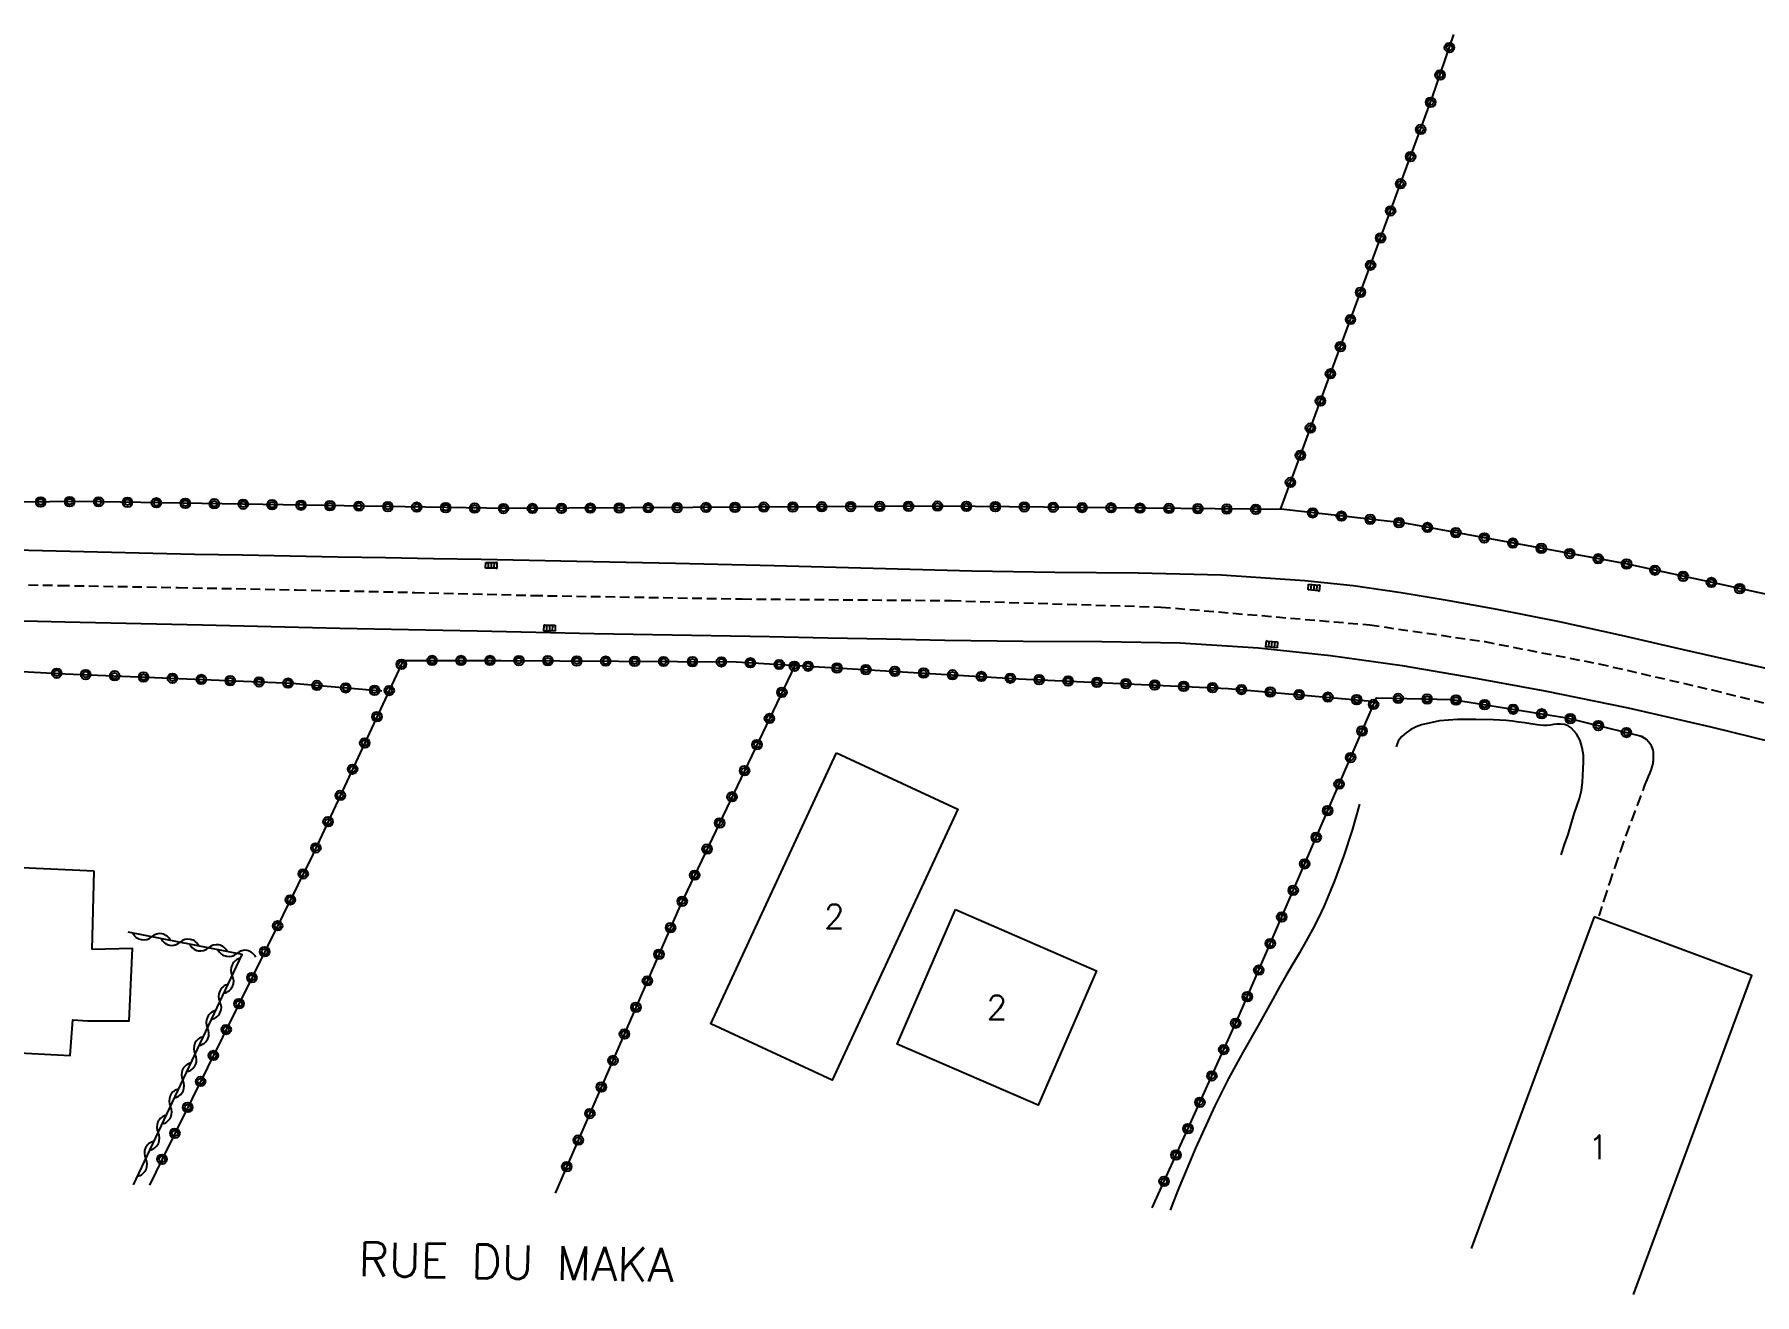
# Model space of a CAD drawing. Header units: millimetres. Extents: x 182998 to 184000, y 151998 to 153001.
# Drawn here: x 183107.3 to 183196.4, y 152700.6 to 152765.9 of the extents above; entities that cross this region are included whole.
import ezdxf
from ezdxf.enums import TextEntityAlignment as Align

# ---------------------------------------------------------------- set-up
doc = ezdxf.new("R2010")
doc.units = ezdxf.units.MM
doc.linetypes.add('DASHED', pattern=[0.75, 0.5, -0.25])
doc.layers.get('0').update_dxf_attribs({"linetype": 'CONTINUOUS'})
for name, color, linetype in [('W0001', 6, 'DASHED'), ('W0008', 7, 'CONTINUOUS'), ('W0101', 7, 'CONTINUOUS'), ('W0112', 1, 'DASHED'), ('W0300', 7, 'CONTINUOUS'), ('W0310', 3, 'CONTINUOUS'), ('W0322', 7, 'CONTINUOUS'), ('W0323', 7, 'CONTINUOUS'), ('W0401', 7, 'CONTINUOUS'), ('W0989', 7, 'CONTINUOUS'), ('W0991', 7, 'CONTINUOUS')]:
    doc.layers.add(name, color=color, linetype=linetype)
doc.styles.get("Standard").update_dxf_attribs({"font": 'romans.shx', "width": 0.85})

# ---------------------------------------------------------------- blocks, each defined once
blk = doc.blocks.new('T401')
for p, q in [((-0.3, 0.3), (0, 0.3)), ((-0.3, -0.25), (-0.3, 0.3)), ((-0.3, 0.15), (0, 0.15)), ((-0.3, 0), (0, 0)), ((0, 0.3), (0, -0.25)), ((-0.3, -0.15), (0, -0.15)), ((-0.3, -0.25), (-0.3, -0.3)), ((-0.3, -0.3), (0, -0.3)), ((0, -0.3), (0, -0.25))]:
    blk.add_line(p, q)
blk = doc.blocks.new('t310o')
at = {"color": 0, "linetype": 'Continuous'}
for centre, start, end in [((-0.5, 0.375), 216.8699, 323.1304), ((0.5, -0.375), 36.8699, 143.1303)]:
    blk.add_arc(centre, 0.625, start, end, dxfattribs=at)
blk = doc.blocks.new('t323o')
at = {"color": 0, "linetype": 'Continuous'}
for radius in [0.25, 0.15]:
    blk.add_circle((0, 0), radius, dxfattribs=at)
blk = doc.blocks.new('t322o')
at = {"color": 0, "linetype": 'Continuous'}
for radius in [0.25, 0.15]:
    blk.add_circle((0, 0), radius, dxfattribs=at)

msp = doc.modelspace()

# ---------------------------------------------------------------- linework, layer by layer
at = {"layer": 'W0001'}
msp.add_lwpolyline([(183102.457, 152737.433), (183108.589, 152737.327), (183114.722, 152737.219), (183120.854, 152737.101), (183126.986, 152736.966), (183133.118, 152736.809), (183143.949, 152736.628), (183154.803, 152736.542), (183165.666, 152736.208), (183176.491, 152735.285), (183182.456, 152734.414), (183188.371, 152733.265), (183194.239, 152731.916), (183200.073, 152730.443)], dxfattribs=at)
at = {"layer": 'W0008'}
for points in [[(183199.529, 152732.475), (183195.967, 152733.259), (183192.758, 152733.994), (183189.547, 152734.731), (183186.329, 152735.436), (183183.097, 152736.075), (183180.616, 152736.522), (183178.129, 152736.94), (183175.631, 152737.301), (183173.123, 152737.574), (183168.811, 152737.852), (183164.49, 152737.959), (183160.171, 152737.998), (183155.857, 152738.073), (183150.739, 152738.207), (183145.62, 152738.336), (183140.501, 152738.458), (183135.381, 152738.572), (183132.904, 152738.623), (183130.427, 152738.67), (183127.95, 152738.714), (183125.472, 152738.757), (183122.995, 152738.799), (183120.518, 152738.843), (183118.041, 152738.889), (183115.563, 152738.94), (183109.826, 152739.066), (183104.088, 152739.201)], [(183101.72, 152735.623), (183108.845, 152735.447), (183115.971, 152735.28), (183123.097, 152735.12), (183130.223, 152734.967), (183133.253, 152734.904), (183136.283, 152734.845), (183139.313, 152734.788), (183142.343, 152734.732), (183145.373, 152734.676), (183148.403, 152734.618), (183151.433, 152734.558), (183154.463, 152734.494), (183158.526, 152734.444), (183162.594, 152734.429), (183166.665, 152734.349), (183170.728, 152734.1), (183174.463, 152733.701), (183178.18, 152733.172), (183181.882, 152732.547), (183185.572, 152731.864), (183189.888, 152730.978), (183194.183, 152729.993), (183198.462, 152728.944)]]:
    msp.add_lwpolyline(points, dxfattribs=at)
at = {"layer": 'W0101'}
for points in [[(183148.852, 152728.652), (183155.138, 152725.733), (183148.617, 152711.691), (183142.332, 152714.61), (183148.852, 152728.652)], [(183155.02, 152720.524), (183162.323, 152717.352), (183159.298, 152710.385), (183151.994, 152713.557), (183155.02, 152720.524)]]:
    msp.add_lwpolyline(points, close=True, dxfattribs=at)
for points in [[(183110.353, 152722.517), (183101.721, 152722.911), (183101.747, 152724.359), (183098.589, 152724.569), (183098.194, 152715.305), (183103.484, 152715.042), (183103.458, 152713.252), (183109.117, 152712.963), (183109.248, 152714.805), (183110.011, 152714.753), (183112.169, 152714.753), (183112.354, 152718.516), (183110.248, 152718.464)], [(183110.248, 152718.464), (183110.353, 152722.517)], [(183188.125, 152720.152), (183181.743, 152702.957)], [(183190.166, 152700.572), (183196.307, 152717.115), (183188.125, 152720.152)]]:
    msp.add_lwpolyline(points, dxfattribs=at)
at = {"layer": 'W0112'}
msp.add_lwpolyline([(183188.388, 152720.205), (183188.66, 152721.064), (183188.939, 152721.92), (183189.226, 152722.775), (183189.52, 152723.626), (183189.801, 152724.412), (183190.092, 152725.195), (183190.385, 152725.976), (183190.678, 152726.758), (183190.742, 152726.925), (183190.811, 152727.09), (183190.881, 152727.254), (183190.951, 152727.419), (183191.018, 152727.585), (183191.08, 152727.754), (183191.134, 152727.926), (183191.178, 152728.1), (183191.187, 152728.146), (183191.193, 152728.192), (183191.199, 152728.238), (183191.202, 152728.284), (183191.204, 152728.33), (183191.205, 152728.377), (183191.205, 152728.423), (183191.204, 152728.469), (183191.201, 152728.574), (183191.196, 152728.68), (183191.181, 152728.787), (183191.151, 152728.89), (183191.093, 152729.016), (183191.02, 152729.133), (183190.933, 152729.24), (183190.835, 152729.337), (183190.759, 152729.398), (183190.675, 152729.449), (183190.586, 152729.491), (183190.493, 152729.522)], dxfattribs=at)
at = {"layer": 'W0300'}
for points in [[(183186.414, 152723.363), (183186.597, 152723.892), (183186.772, 152724.424), (183186.939, 152724.958), (183187.098, 152725.495), (183187.225, 152725.891), (183187.361, 152726.292), (183187.471, 152726.704), (183187.519, 152727.126), (183187.536, 152727.477), (183187.562, 152727.828), (183187.578, 152728.181), (183187.568, 152728.533), (183187.511, 152728.918), (183187.393, 152729.293), (183187.204, 152729.642), (183186.94, 152729.943), (183186.771, 152730.055), (183186.581, 152730.12), (183186.385, 152730.144), (183186.192, 152730.138), (183186.019, 152730.117), (183185.845, 152730.09), (183185.669, 152730.071), (183185.493, 152730.074), (183185.171, 152730.111), (183184.849, 152730.153), (183184.528, 152730.199), (183184.207, 152730.245), (183183.885, 152730.287), (183183.562, 152730.323), (183183.238, 152730.35), (183182.913, 152730.363), (183181.984, 152730.384), (183181.045, 152730.384), (183180.101, 152730.307), (183179.176, 152730.1), (183178.895, 152729.996), (183178.626, 152729.862), (183178.375, 152729.695), (183178.15, 152729.495), (183178.052, 152729.379), (183177.97, 152729.251), (183177.906, 152729.113), (183177.86, 152728.968)], [(183175.966, 152725.994), (183175.587, 152724.651), (183175.153, 152723.324), (183174.665, 152722.017), (183174.124, 152720.73), (183173.83, 152720.104), (183173.516, 152719.488), (183173.185, 152718.881), (183172.842, 152718.28), (183172.494, 152717.684), (183172.146, 152717.089), (183171.801, 152716.49), (183171.466, 152715.888), (183170.702, 152714.515), (183169.927, 152713.146), (183169.171, 152711.766), (183168.466, 152710.36), (183167.462, 152708.16), (183166.523, 152705.932), (183166.14, 152704.956)]]:
    msp.add_lwpolyline(points, dxfattribs=at)
at = {"layer": 'W0310'}
msp.add_lwpolyline([(183112.394, 152706.254), (183118.038, 152718.201), (183112.117, 152719.359)], dxfattribs=at)
at = {"layer": 'W0322'}
for points in [[(183172.043, 152741.259), (183154.252, 152741.442), (183131.749, 152741.309), (183109.615, 152741.677), (183097.087, 152741.544)], [(183226.629, 152728.787), (183221.681, 152730.471), (183215.391, 152732.471), (183202.257, 152735.733), (183189.782, 152738.444), (183178.307, 152740.549), (183172.043, 152741.259)]]:
    msp.add_lwpolyline(points, dxfattribs=at)
at = {"layer": 'W0323'}
for points in [[(183171.86, 152741.261), (183179.754, 152762.656), (183180.855, 152765.888)], [(183126.381, 152733.44), (183121.696, 152723.386), (183113.881, 152707.594), (183113.224, 152706.238)], [(183126.381, 152733.44), (183131.46, 152733.44), (183143.646, 152733.362), (183158.305, 152732.494), (183169.149, 152731.994), (183176.597, 152731.337)], [(183102.431, 152733.096), (183108.852, 152732.755), (183120.617, 152732.255), (183125.275, 152731.861)], [(183146.682, 152733.182), (183140.725, 152720.702), (183134.265, 152705.827)], [(183165.211, 152705.075), (183169.729, 152715.045), (183176.834, 152731.495), (183180.782, 152731.416), (183186.703, 152730.469), (183190.651, 152729.495)]]:
    msp.add_lwpolyline(points, dxfattribs=at)

# ---------------------------------------------------------------- block references
at = {"layer": 'W0310'}
for p, rotation in [((183113.34, 152719.119), 168.9380836375649), ((183114.812, 152718.832), 168.9380836375649), ((183116.284, 152718.544), 168.9380836375649), ((183117.756, 152718.256), 168.9380836375649), ((183117.52, 152717.104), 64.71093256393377), ((183116.88, 152715.748), 64.71093256393377), ((183116.239, 152714.392), 64.71093256393377), ((183115.598, 152713.036), 64.71093256393377), ((183114.957, 152711.679), 64.71093256393377), ((183114.316, 152710.323), 64.71093256393377), ((183113.676, 152708.967), 64.71093256393377), ((183113.035, 152707.611), 64.71093256393377)]:
    msp.add_blockref('t310o', p, dxfattribs=dict(at, rotation=rotation))
at = {"layer": 'W0322'}
for p, rotation in [((183107.587, 152741.655), 180.6047766216293), ((183109.087, 152741.671), 180.6047766216293), ((183110.587, 152741.661), 179.0492463725094), ((183112.086, 152741.636), 179.0492463725094), ((183113.586, 152741.611), 179.0492463725094), ((183115.086, 152741.586), 179.0492463725094), ((183116.586, 152741.561), 179.0492463725094), ((183118.086, 152741.536), 179.0492463725094), ((183119.585, 152741.511), 179.0492463725094), ((183121.085, 152741.486), 179.0492463725094), ((183122.585, 152741.461), 179.0492463725094), ((183124.085, 152741.437), 179.0492463725094), ((183125.585, 152741.412), 179.0492463725094), ((183127.084, 152741.387), 179.0492463725094), ((183128.584, 152741.362), 179.0492463725094), ((183130.084, 152741.337), 179.0492463725094), ((183131.584, 152741.312), 179.0492463725094), ((183133.084, 152741.317), 180.3380116952668), ((183134.584, 152741.326), 180.3380116952668), ((183136.084, 152741.335), 180.3380116952668), ((183137.584, 152741.344), 180.3380116952668), ((183139.084, 152741.353), 180.3380116952668), ((183140.584, 152741.362), 180.3380116952668), ((183142.084, 152741.37), 180.3380116952668), ((183143.584, 152741.379), 180.3380116952668), ((183145.083, 152741.388), 180.3380116952668), ((183146.583, 152741.397), 180.3380116952668), ((183148.083, 152741.406), 180.3380116952668), ((183149.583, 152741.415), 180.3380116952668), ((183151.083, 152741.423), 180.3380116952668), ((183152.583, 152741.432), 180.3380116952668), ((183154.083, 152741.441), 180.3380116952668), ((183155.583, 152741.428), 179.4096758375152), ((183157.083, 152741.413), 179.4096758375152), ((183158.583, 152741.398), 179.4096758375152), ((183160.083, 152741.382), 179.4096758375152), ((183161.583, 152741.367), 179.4096758375152), ((183163.083, 152741.351), 179.4096758375152), ((183164.583, 152741.336), 179.4096758375152), ((183166.083, 152741.32), 179.4096758375152), ((183167.583, 152741.305), 179.4096758375152), ((183169.083, 152741.289), 179.4096758375152), ((183170.582, 152741.274), 179.4096758375152), ((183173.534, 152741.09), 173.5306803729541), ((183175.024, 152740.921), 173.5306803729541), ((183176.515, 152740.752), 173.5306803729541), ((183178.005, 152740.583), 173.5306803729541), ((183179.484, 152740.333), 169.6056176259278), ((183180.959, 152740.062), 169.6056176259278), ((183182.434, 152739.792), 169.6056176259278), ((183183.91, 152739.521), 169.6056176259278), ((183185.385, 152739.25), 169.6056176259278), ((183186.86, 152738.98), 169.6056176259278), ((183188.336, 152738.709), 169.6056176259278), ((183189.811, 152738.437), 167.7431961600967), ((183191.277, 152738.119), 167.7431961600967), ((183192.743, 152737.801), 167.7431961600967), ((183194.208, 152737.482), 167.7431961600967), ((183195.674, 152737.164), 167.7431961600967)]:
    msp.add_blockref('t322o', p, dxfattribs=dict(at, rotation=rotation))
at = {"layer": 'W0323'}
for p, rotation in [((183180.623, 152765.207), 71.17979563090482), ((183180.139, 152763.787), 71.17979563090482), ((183179.648, 152762.37), 69.74838341326465), ((183179.129, 152760.963), 69.74838341326465), ((183178.609, 152759.555), 69.74838341326465), ((183178.09, 152758.148), 69.74838341326465), ((183177.571, 152756.741), 69.74838341326465), ((183177.052, 152755.333), 69.74838341326465), ((183176.533, 152753.926), 69.74838341326465), ((183176.013, 152752.519), 69.74838341326465), ((183175.494, 152751.112), 69.74838341326465), ((183174.975, 152749.704), 69.74838341326465), ((183174.456, 152748.297), 69.74838341326465), ((183173.936, 152746.89), 69.74838341326465), ((183173.417, 152745.483), 69.74838341326465), ((183172.898, 152744.075), 69.74838341326465), ((183172.379, 152742.668), 69.74838341326465), ((183126.288, 152733.242), 245.0189088302686), ((183127.881, 152733.44), 0.002952610856201123), ((183129.381, 152733.44), 0.002952610856201123), ((183130.881, 152733.44), 0.002952610856201123), ((183132.381, 152733.434), 359.6317091080747), ((183133.881, 152733.425), 359.6317091080747), ((183135.381, 152733.415), 359.6317091080747), ((183136.881, 152733.405), 359.6317091080747), ((183138.381, 152733.396), 359.6317091080747), ((183139.88, 152733.386), 359.6317091080747), ((183141.38, 152733.376), 359.6317091080747), ((183142.88, 152733.367), 359.6317091080747), ((183144.379, 152733.318), 356.612372452644), ((183145.876, 152733.23), 356.612372452644), ((183146.662, 152733.14), 244.4832578809045), ((183147.374, 152733.141), 356.612372452644), ((183148.871, 152733.052), 356.612372452644), ((183150.369, 152732.964), 356.612372452644), ((183108.422, 152732.778), 356.9531989953383), ((183109.921, 152732.709), 357.5690266203429), ((183111.419, 152732.646), 357.5690266203429), ((183112.918, 152732.582), 357.5690266203429), ((183114.417, 152732.518), 357.5690266203429), ((183115.915, 152732.455), 357.5690266203429), ((183117.414, 152732.391), 357.5690266203429), ((183118.912, 152732.328), 357.5690266203429), ((183120.411, 152732.264), 357.5690266203429), ((183121.906, 152732.146), 355.158941679455), ((183151.866, 152732.875), 356.612372452644), ((183153.363, 152732.787), 356.612372452644), ((183154.861, 152732.698), 356.612372452644), ((183156.358, 152732.609), 356.612372452644), ((183157.856, 152732.521), 356.612372452644), ((183159.354, 152732.446), 357.3625420919133), ((183160.852, 152732.377), 357.3625420919133), ((183162.35, 152732.308), 357.3625420919133), ((183163.849, 152732.239), 357.3625420919133), ((183165.347, 152732.17), 357.3625420919133), ((183166.846, 152732.101), 357.3625420919133), ((183123.401, 152732.019), 355.158941679455), ((183124.896, 152731.893), 355.158941679455), ((183125.655, 152731.882), 245.0189088302686), ((183146.016, 152731.787), 244.4832578809045), ((183168.344, 152732.032), 357.3625420919133), ((183169.841, 152731.933), 354.9545952246546), ((183171.335, 152731.801), 354.9545952246546), ((183172.829, 152731.67), 354.9545952246546), ((183174.323, 152731.538), 354.9545952246546), ((183175.817, 152731.406), 354.9545952246546), ((183176.689, 152731.16), 66.6386069369724), ((183177.969, 152731.472), 358.8571987677078), ((183179.469, 152731.442), 358.8571987677078), ((183180.966, 152731.387), 350.9126726703145), ((183182.447, 152731.15), 350.9126726703145), ((183125.021, 152730.523), 245.0189088302686), ((183145.37, 152730.433), 244.4832578809045), ((183183.928, 152730.913), 350.9126726703145), ((183185.409, 152730.676), 350.9126726703145), ((183186.888, 152730.423), 346.1465962746969), ((183176.094, 152729.783), 66.6386069369724), ((183188.344, 152730.064), 346.1465962746969), ((183189.8, 152729.705), 346.1465962746969), ((183124.388, 152729.163), 245.0189088302686), ((183144.724, 152729.079), 244.4832578809045), ((183123.755, 152727.803), 245.0189088302686), ((183144.078, 152727.726), 244.4832578809045), ((183175.5, 152728.406), 66.6386069369724), ((183174.905, 152727.029), 66.6386069369724), ((183123.121, 152726.444), 245.0189088302686), ((183143.431, 152726.372), 244.4832578809045), ((183122.488, 152725.084), 245.0189088302686), ((183142.785, 152725.018), 244.4832578809045), ((183174.31, 152725.652), 66.6386069369724), ((183173.715, 152724.275), 66.6386069369724), ((183121.854, 152723.724), 245.0189088302686), ((183142.139, 152723.665), 244.4832578809045), ((183121.197, 152722.376), 243.6675451277905), ((183141.493, 152722.311), 244.4832578809045), ((183173.12, 152722.898), 66.6386069369724), ((183172.526, 152721.521), 66.6386069369724), ((183120.531, 152721.032), 243.6675451277905), ((183140.847, 152720.957), 244.4832578809045), ((183119.866, 152719.687), 243.6675451277905), ((183140.24, 152719.586), 246.5264058047113), ((183171.931, 152720.144), 66.6386069369724), ((183171.336, 152718.767), 66.6386069369724), ((183119.201, 152718.343), 243.6675451277905), ((183139.643, 152718.21), 246.5264058047113), ((183118.535, 152716.999), 243.6675451277905), ((183139.045, 152716.834), 246.5264058047113), ((183170.741, 152717.39), 66.6386069369724), ((183170.146, 152716.013), 66.6386069369724), ((183117.87, 152715.654), 243.6675451277905), ((183138.448, 152715.458), 246.5264058047113), ((183117.204, 152714.31), 243.6675451277905), ((183169.544, 152714.639), 65.62251368799406), ((183137.85, 152714.082), 246.5264058047113), ((183168.925, 152713.273), 65.62251368799406), ((183116.539, 152712.966), 243.6675451277905), ((183137.253, 152712.706), 246.5264058047113), ((183115.874, 152711.621), 243.6675451277905), ((183168.306, 152711.906), 65.62251368799406), ((183136.655, 152711.33), 246.5264058047113), ((183115.208, 152710.277), 243.6675451277905), ((183136.058, 152709.955), 246.5264058047113), ((183167.687, 152710.54), 65.62251368799406), ((183114.543, 152708.933), 243.6675451277905), ((183167.068, 152709.174), 65.62251368799406), ((183135.46, 152708.579), 246.5264058047113), ((183113.878, 152707.588), 244.1468873038062), ((183134.863, 152707.203), 246.5264058047113), ((183166.449, 152707.807), 65.62251368799406), ((183165.83, 152706.441), 65.62251368799406)]:
    msp.add_blockref('t323o', p, dxfattribs=dict(at, rotation=rotation))
at = {"layer": 'W0401'}
for p, rotation in [((183130.96, 152738.52), 88.93842399519461), ((183173.623, 152737.364), 84.39159438547381), ((183133.96, 152734.967), 268.8636725836852), ((183171.386, 152734.126), 264.6134712594288)]:
    msp.add_blockref('T401', p, dxfattribs=dict(at, rotation=rotation))

# ---------------------------------------------------------------- texts
at = {"layer": 'W0989'}
msp.add_text('RUE DU MAKA  ', height=1.75, rotation=358.90381, dxfattribs=at).set_placement((183133.441, 152702.234), align=Align.MIDDLE_CENTER)
at = {"layer": 'W0991'}
for s, p in [('2', (183148.735, 152720.172)), ('2', (183157.159, 152715.455)), ('1', (183188.348, 152708.211))]:
    msp.add_text(s, height=1.25, dxfattribs=at).set_placement(p, align=Align.MIDDLE_CENTER)

doc.saveas('drawing.dxf')
